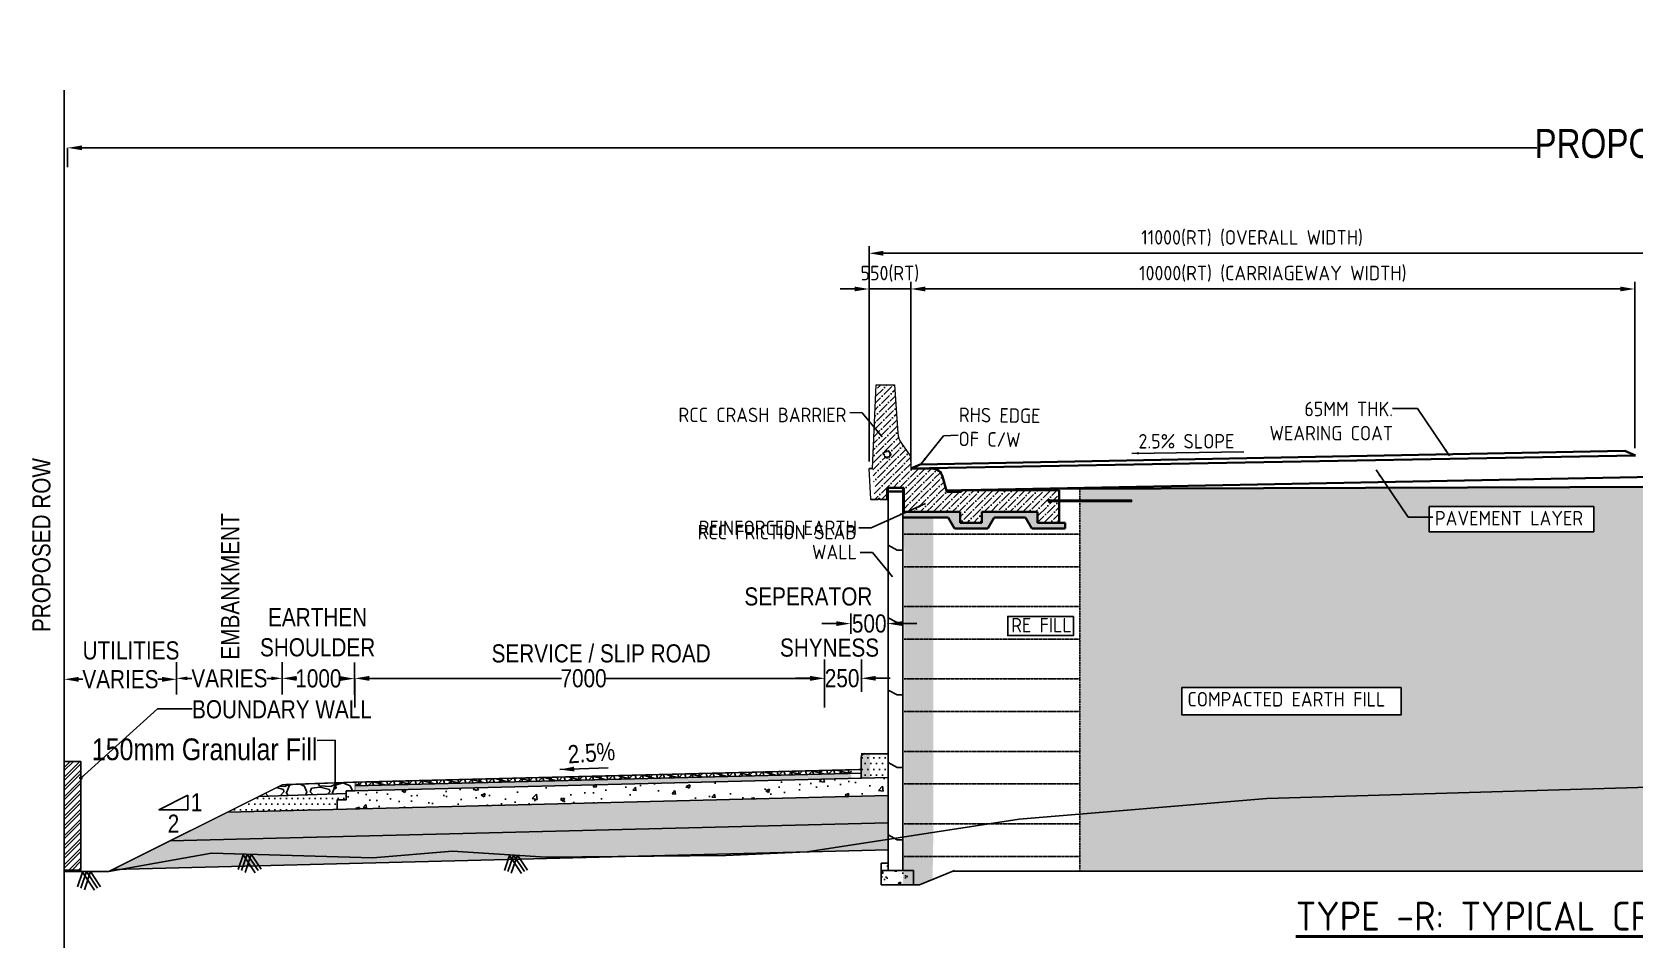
# Model space of a CAD drawing. Header units: millimetres. Extents: x 207528 to 778454, y -364692 to 101323.
# Drawn here: x 579992 to 602116, y -221223 to -208578 of the extents above; entities that cross this region are included whole.
import ezdxf

# ---------------------------------------------------------------- set-up
doc = ezdxf.new("R2010")
doc.units = ezdxf.units.MM
doc.linetypes.add('CENTER', pattern=[2, 1.25, -0.25, 0.25, -0.25])
doc.linetypes.add('HIDDEN', pattern=[0.375, 0.25, -0.125])
for name, color, linetype in [('CEN', 181, 'CENTER'), ('Dim', 253, 'Continuous'), ('Dimension', 253, 'Continuous'), ('hatch', 253, 'Continuous'), ('Proposed ROW', 241, 'MNEW'), ('Structure Main', 3, 'Continuous')]:
    doc.layers.add(name, color=color, linetype=linetype)
for name, color, linetype, lineweight in [('DASH_LINE_2', 150, 'HIDDEN', 30), ('STRUCTURAL', 7, 'Continuous', 0), ('Structure', 7, 'Continuous', 30), ('Text large', 7, 'Continuous', 40), ('Text small', 1, 'Continuous', 20)]:
    doc.layers.add(name, color=color, linetype=linetype, lineweight=lineweight)
doc.styles.add('DIM', font='ARIALN.TTF', dxfattribs={"height": 250})
doc.styles.add('isocp 100', font='isocp.shx', dxfattribs={"height": 200})
doc.styles.add('ISOCP50', font='isocp.shx', dxfattribs={"height": 100})
doc.styles.get("Standard").update_dxf_attribs({"font": 'arial.ttf'})
doc.styles.add('STRIP PLAN STYLE', font='ARIALN.TTF')
doc.linetypes.add('MNEW', pattern='A,26.152623,-1.048632,["PROW",Standard,S=1.75,R=0,X=0,Y=-0.975095],-7.693777,26.152623', length=61.047655)
doc.dimstyles.new('DIM', dxfattribs={"dimtxt": 250, "dimasz": 200, "dimexe": 0.18, "dimexo": 0.0625, "dimgap": 0.09, "dimtad": 0, "dimtih": 1, "dimtoh": 1, "dimdec": 0, "dimzin": 0, "dimdsep": 46, "dimtxsty": 'DIM', "dimcen": 0.09, "dimclrd": 256, "dimclrt": 7, "dimadec": 0, "dimazin": 0, "dimtfac": 1, "dimtdec": 0, "dimtofl": 0, "dimtmove": 0, "dimatfit": 3, "dimfxl": 1, "dimtolj": 1, "dimtzin": 0, "dimarcsym": 0})
doc.dimstyles.new('ISOCP50', dxfattribs={"dimscale": 0, "dimtxt": 100, "dimasz": 100, "dimexe": 50, "dimexo": 50, "dimgap": 50, "dimtad": 1, "dimdec": 0, "dimdsep": 46, "dimtxsty": 'ISOCP50', "dimcen": 0, "dimdle": 1, "dimclrd": 47, "dimclre": 47, "dimclrt": 1, "dimadec": 0, "dimazin": 0, "dimtfac": 1, "dimtdec": 0, "dimtmove": 0, "dimatfit": 0, "dimfxl": 1, "dimtvp": 0.9, "dimtfill": 1, "dimtfillclr": 1, "dimtolj": 1, "dimarcsym": 0})
doc.dimstyles.new('new', dxfattribs={"dimtxt": 150, "dimasz": 150, "dimexe": 100, "dimexo": 0.1, "dimgap": 0.09, "dimtad": 0, "dimtih": 1, "dimtoh": 1, "dimdec": 0, "dimzin": 0, "dimdsep": 46, "dimtxsty": 'DIM', "dimcen": 0.09, "dimclrd": 256, "dimclrt": 252, "dimadec": 0, "dimazin": 0, "dimtfac": 1, "dimtdec": 0, "dimtofl": 0, "dimtmove": 0, "dimatfit": 3, "dimfxl": 1, "dimtolj": 1, "dimtzin": 0, "dimlwd": -1, "dimarcsym": 0})
doc.dimstyles.new('NH30A_100', dxfattribs={"dimscale": 100, "dimtxt": 2, "dimasz": 2, "dimexe": 1, "dimexo": 1, "dimgap": 1, "dimtad": 1, "dimdec": 0, "dimdsep": 46, "dimtxsty": 'isocp 100', "dimcen": 0.5, "dimclrd": 47, "dimclre": 47, "dimclrt": 1, "dimadec": 0, "dimazin": 0, "dimtfac": 1, "dimtdec": 0, "dimtmove": 0, "dimatfit": 3, "dimfxl": 1, "dimtolj": 1, "dimtzin": 0, "dimarcsym": 0})

# ---------------------------------------------------------------- blocks, each defined once
blk = doc.blocks.new('*D588')
at = {"layer": 'Defpoints', "color": 0, "transparency": 16777216}
for p in [(592120, -212125), (592120, -214451), (591544, -214605)]:
    blk.add_point(p, dxfattribs=at)
at = {"layer": 'Dim', "color": 47, "lineweight": -2, "transparency": 16777216}
for p, q in [((591344, -212125), (591144, -212125)), ((591544, -214505), (591544, -212025)), ((591544, -212125), (592120, -212125)), ((592120, -214351), (592120, -212025)), ((592320, -212125), (592520, -212125))]:
    blk.add_line(p, q, dxfattribs=at)
at = {"layer": 'Dim', "color": 47, "transparency": 16777216}
for points in [[(591344, -212092), (591344, -212158), (591544, -212125)], [(592320, -212092), (592320, -212158), (592120, -212125)]]:
    blk.add_solid(points, dxfattribs=at)
at = {"layer": 'Dim', "color": 1, "transparency": 16777216, "insert": (591832, -211915), "char_height": 200, "attachment_point": 5, "style": 'isocp 100'}
blk.add_mtext('\\A1;550(RT)', dxfattribs=at)
blk = doc.blocks.new('*D589')
at = {"layer": 'Defpoints', "color": 0, "transparency": 16777216}
for p in [(602113, -212125), (602113, -214423), (592120, -214605)]:
    blk.add_point(p, dxfattribs=at)
at = {"layer": 'Dim', "color": 47, "lineweight": -2, "transparency": 16777216}
for p, q in [((592120, -214505), (592120, -212025)), ((592320, -212125), (601913, -212125)), ((602113, -214323), (602113, -212025))]:
    blk.add_line(p, q, dxfattribs=at)
at = {"layer": 'Dim', "color": 47, "transparency": 16777216}
for points in [[(592320, -212092), (592320, -212158), (592120, -212125)], [(601913, -212092), (601913, -212158), (602113, -212125)]]:
    blk.add_solid(points, dxfattribs=at)
at = {"layer": 'Dim', "color": 1, "transparency": 16777216, "insert": (597117, -211915), "char_height": 200, "attachment_point": 5, "style": 'isocp 100'}
blk.add_mtext('\\A1;10000(RT) (CARRIAGEWAY WIDTH)', dxfattribs=at)
blk = doc.blocks.new('*D590')
at = {"layer": 'Defpoints', "color": 0, "transparency": 16777216}
for p in [(591544, -211632), (602584, -213218), (591544, -214605)]:
    blk.add_point(p, dxfattribs=at)
at = {"layer": 'Dim', "color": 47, "lineweight": -2, "transparency": 16777216}
for p, q in [((591544, -214505), (591544, -211532)), ((602384, -211632), (591744, -211632)), ((602584, -213118), (602584, -211532))]:
    blk.add_line(p, q, dxfattribs=at)
at = {"layer": 'Dim', "color": 47, "transparency": 16777216}
for points in [[(591744, -211598), (591744, -211665), (591544, -211632)], [(602384, -211598), (602384, -211665), (602584, -211632)]]:
    blk.add_solid(points, dxfattribs=at)
at = {"layer": 'Dim', "color": 1, "transparency": 16777216, "insert": (596831, -211422), "char_height": 200, "attachment_point": 5, "style": 'isocp 100'}
blk.add_mtext('\\A1;11000(RT) (OVERALL WIDTH)', dxfattribs=at)
blk = doc.blocks.new('*D587')
at = {"layer": 'Defpoints', "color": 0, "transparency": 16777216}
for p in [(625482, -210176), (580482, -210443), (625482, -210441)]:
    blk.add_point(p, dxfattribs=at)
at = {"layer": 'Dim', "color": 0, "lineweight": -2, "transparency": 16777216}
for p, q in [((580482, -210443), (580482, -210176)), ((625482, -210441), (625482, -210176))]:
    blk.add_line(p, q, dxfattribs=at)
at = {"layer": 'Dim', "lineweight": -2, "transparency": 16777216}
for p, q in [((580682, -210176), (600760, -210176)), ((625282, -210176), (608106, -210176))]:
    blk.add_line(p, q, dxfattribs=at)
at = {"layer": 'Dim', "transparency": 16777216}
for points in [[(580682, -210143), (580682, -210209), (580482, -210176)], [(625282, -210143), (625282, -210209), (625482, -210176)]]:
    blk.add_solid(points, dxfattribs=at)
at = {"layer": 'Dim', "color": 7, "transparency": 16777216, "insert": (604433, -210176), "char_height": 400, "attachment_point": 5, "style": 'STRIP PLAN STYLE'}
blk.add_mtext('\\A1;PROPOSED RIGHT OF WAY (45m)', dxfattribs=at)
blk = doc.blocks.new('*D662')
at = {"layer": 'Defpoints', "color": 0, "transparency": 16777216}
for p in [(591802, -216745), (591292, -217093), (591802, -217093)]:
    blk.add_point(p, dxfattribs=at)
at = {"layer": 'Dim', "lineweight": -2, "transparency": 16777216}
for p, q in [((591092, -216745), (590892, -216745)), ((592002, -216745), (592202, -216745))]:
    blk.add_line(p, q, dxfattribs=at)
at = {"layer": 'Dim', "color": 0, "lineweight": -2, "transparency": 16777216}
for p, q in [((591292, -216746), (591292, -216745)), ((591802, -216746), (591802, -216745))]:
    blk.add_line(p, q, dxfattribs=at)
at = {"layer": 'Dim', "transparency": 16777216}
for points in [[(591092, -216712), (591092, -216778), (591292, -216745)], [(592002, -216712), (592002, -216778), (591802, -216745)]]:
    blk.add_solid(points, dxfattribs=at)
at = {"layer": 'Dim', "color": 7, "transparency": 16777216, "insert": (591547, -216745), "char_height": 250, "attachment_point": 5, "style": 'DIM'}
blk.add_mtext('\\A1;500', dxfattribs=at)
blk = doc.blocks.new('*D663')
at = {"layer": 'Defpoints', "color": 0, "transparency": 16777216}
for p in [(584447, -217501), (584447, -217904), (590930, -217904)]:
    blk.add_point(p, dxfattribs=at)
at = {"layer": 'Dim', "color": 0, "lineweight": -2, "transparency": 16777216}
for p, q in [((584447, -217904), (584447, -217501)), ((590930, -217904), (590930, -217501))]:
    blk.add_line(p, q, dxfattribs=at)
at = {"layer": 'Dim', "lineweight": -2, "transparency": 16777216}
for p, q in [((584647, -217501), (587299, -217501)), ((590730, -217501), (587909, -217501))]:
    blk.add_line(p, q, dxfattribs=at)
at = {"layer": 'Dim', "transparency": 16777216}
for points in [[(584647, -217468), (584647, -217535), (584447, -217501)], [(590730, -217468), (590730, -217535), (590930, -217501)]]:
    blk.add_solid(points, dxfattribs=at)
at = {"layer": 'Dim', "color": 7, "transparency": 16777216, "insert": (587604, -217501), "char_height": 250, "attachment_point": 5, "style": 'DIM'}
blk.add_mtext('\\A1;7000', dxfattribs=at)
blk = doc.blocks.new('*D664')
at = {"layer": 'Defpoints', "color": 0, "transparency": 16777216}
for p in [(580436, -217457), (580436, -217514), (581987, -217501)]:
    blk.add_point(p, dxfattribs=at)
at = {"layer": 'Dimension', "color": 0, "lineweight": -2, "transparency": 16777216}
for p, q in [((580436, -217513), (580436, -217515)), ((581987, -217513), (581987, -217515))]:
    blk.add_line(p, q, dxfattribs=at)
at = {"layer": 'Dimension', "lineweight": -2, "transparency": 16777216}
for p, q in [((580636, -217514), (580694, -217514)), ((581787, -217514), (581729, -217514))]:
    blk.add_line(p, q, dxfattribs=at)
at = {"layer": 'Dimension', "transparency": 16777216}
for points in [[(580636, -217481), (580636, -217548), (580436, -217514)], [(581787, -217481), (581787, -217548), (581987, -217514)]]:
    blk.add_solid(points, dxfattribs=at)
at = {"layer": 'Dimension', "color": 7, "transparency": 16777216, "insert": (581212, -217514), "char_height": 250, "attachment_point": 5, "style": 'DIM'}
blk.add_mtext('\\A1;VARIES', dxfattribs=at)
blk = doc.blocks.new('*D665')
at = {"layer": 'Defpoints', "color": 0, "transparency": 16777216}
for p in [(591438, -217500), (590928, -217817), (591438, -217817)]:
    blk.add_point(p, dxfattribs=at)
at = {"layer": 'Dim', "lineweight": -2, "transparency": 16777216}
for p, q in [((590728, -217500), (590528, -217500)), ((591638, -217500), (591838, -217500))]:
    blk.add_line(p, q, dxfattribs=at)
at = {"layer": 'Dim', "color": 0, "lineweight": -2, "transparency": 16777216}
for p, q in [((590928, -217501), (590928, -217500)), ((591438, -217501), (591438, -217500))]:
    blk.add_line(p, q, dxfattribs=at)
at = {"layer": 'Dim', "transparency": 16777216}
for points in [[(590728, -217467), (590728, -217533), (590928, -217500)], [(591638, -217467), (591638, -217533), (591438, -217500)]]:
    blk.add_solid(points, dxfattribs=at)
at = {"layer": 'Dim', "color": 7, "transparency": 16777216, "insert": (591173, -217500), "char_height": 250, "attachment_point": 5, "style": 'DIM'}
blk.add_mtext('\\A1;250', dxfattribs=at)
blk = doc.blocks.new('*D666')
at = {"layer": 'Defpoints', "color": 0, "transparency": 16777216}
for p in [(583444, -217501), (583444, -217501), (584444, -217505)]:
    blk.add_point(p, dxfattribs=at)
at = {"layer": 'Dim', "color": 0, "lineweight": -2, "transparency": 16777216}
for p, q in [((583444, -217501), (583444, -217501)), ((584444, -217505), (584444, -217505))]:
    blk.add_line(p, q, dxfattribs=at)
at = {"layer": 'Dim', "lineweight": -2, "transparency": 16777216}
for p, q in [((583644, -217502), (583648, -217502)), ((584244, -217504), (584240, -217504))]:
    blk.add_line(p, q, dxfattribs=at)
at = {"layer": 'Dim', "transparency": 16777216}
for points in [[(583644, -217468), (583644, -217535), (583444, -217501)], [(584244, -217471), (584244, -217537), (584444, -217505)]]:
    blk.add_solid(points, dxfattribs=at)
at = {"layer": 'Dim', "color": 7, "transparency": 16777216, "insert": (583944, -217503), "char_height": 250, "attachment_point": 5, "style": 'DIM'}
blk.add_mtext('\\A1;1000', dxfattribs=at)
blk = doc.blocks.new('*D667')
at = {"layer": 'Defpoints', "color": 0, "transparency": 16777216}
for p in [(581987, -217501), (581987, -217501), (583444, -217501)]:
    blk.add_point(p, dxfattribs=at)
at = {"layer": 'Dimension', "color": 0, "lineweight": -2, "transparency": 16777216}
for p, q in [((581987, -217501), (581987, -217501)), ((583444, -217501), (583444, -217501))]:
    blk.add_line(p, q, dxfattribs=at)
at = {"layer": 'Dimension', "lineweight": -2, "transparency": 16777216}
for p, q in [((582137, -217501), (582198, -217501)), ((583294, -217501), (583233, -217501))]:
    blk.add_line(p, q, dxfattribs=at)
at = {"layer": 'Dimension', "transparency": 16777216}
for points in [[(582137, -217476), (582137, -217526), (581987, -217501)], [(583294, -217476), (583294, -217526), (583444, -217501)]]:
    blk.add_solid(points, dxfattribs=at)
at = {"layer": 'Dimension', "color": 7, "transparency": 16777216, "insert": (582716, -217501), "char_height": 250, "attachment_point": 5, "style": 'DIM'}
blk.add_mtext('\\A1;VARIES', dxfattribs=at)

msp = doc.modelspace()

# ---------------------------------------------------------------- hatches: boundary and pattern name
h = msp.add_hatch()
h.set_pattern_fill('AR-SAND', color=256, scale=100)
h.set_pattern_definition([(37.5, (593991.07, -516959.58), (-6.299336, 192.68238), [0, -152, 0, -170, 0, -162.5]), (7.5, (593991.07, -516959.58), (176.97767, 282.2146), [0, -82, 0, -137, 0, -52.5]), (327.5, (593868.07, -516959.58), (311.41419, 0.56591), [0, -50, 0, -180, 0, -235]), (317.5, (593868.07, -516959.58), (300.61266, 87.76756), [0, -25, 0, -118, 0, -135])])
h.paths.add_polyline_path([(602959.6, -214857), (594454.2, -214884.8), (594454.2, -215047.6), (595170.6, -215047.6), (595170.6, -215056.6), (594454.2, -215056.6), (594454.2, -220161.4), (602959.1, -220161.4)])
h.paths.add_polyline_path([(599273.8, -215476.6), (599273.8, -215128.6), (601546.9, -215128.6), (601546.9, -215476.6)], flags=16)
h.paths.add_polyline_path([(598888.4, -217626.1), (598888.4, -218005.3), (595862.3, -218005.3), (595862.3, -217626.1)], flags=16)
h.paths.add_polyline_path([(599306.1, -215430.3), (601526.1, -215430.3), (601526.1, -215150.3), (599306.1, -215150.3)], flags=0)
h.paths.add_polyline_path([(595889, -217942.4), (598798.3, -217942.4), (598798.3, -217639.6), (595889, -217639.6)], flags=0)
h = msp.add_hatch(color=256)
h.dxf.hatch_style = 1
h.paths.add_polyline_path([(591436.2, -218590.5, -0.4142136), (591486.2, -218540.5), (591559.5, -218540.5), (591559.5, -218876.3), (591436.2, -218879.4)])
h = msp.add_hatch()
h.set_pattern_fill('GOST_GLASS', color=41, scale=5)
h.set_pattern_definition([(45, (490200.022, -232458.16), (42.426407, -4e-15), [25, -35]), (45, (490210.628, -232458.16), (42.426407, -4e-15), [10, -50]), (45, (490200.022, -232447.554), (42.426407, -4e-15), [10, -50])])
h.paths.add_polyline_path([(591300.5, -218812.7), (591300.5, -218882.8), (585721.4, -219022.2), (585475, -219002.6), (585076.8, -218968.3)])
h.paths.add_polyline_path([(584447.3, -218984.1), (584447.3, -219054.1), (585721.4, -219022.2), (585475, -219002.6), (585076.8, -218968.3)])
at = {"layer": 'Dim'}
h = msp.add_hatch(dxfattribs=at)
h.set_pattern_fill('ANSI32', scale=10)
h.set_pattern_definition([(45, (264636.62, -275494.45), (-67.35192, 67.35192), []), (45, (264681.52, -275494.45), (-67.35192, 67.35192), [])])
h.paths.add_polyline_path([(580436.2, -220149), (580436.2, -218649), (580666.2, -218649), (580666.2, -220149)])
h = msp.add_hatch(dxfattribs=at)
h.set_pattern_fill('AR-CONC', color=256, scale=3)
h.set_pattern_definition([(50, (490200, -232458.16), (546.554, -47.8173), [57.15, -628.65]), (355, (490200, -232458.16), (-105.7303, 573.1705), [45.72, -502.9218]), (100.45144, (490245.57, -232462.15), (440.8237, 525.3533), [48.57, -534.2707]), (46.1842, (490200, -232305.76), (813.237, -126.127), [85.725, -942.975]), (96.6356, (490267.8, -232316.3), (712.2124, 742.2784), [72.855, -801.407]), (351.18415, (490200, -232305.8), (712.2124, 742.2784), [68.58, -754.379]), (21, (490276.2, -232343.86), (454.8432, -306.7956), [57.15, -628.65]), (326, (490276.2, -232343.86), (185.406, 552.564), [45.72, -502.92]), (71.45144, (490314.1, -232369.43), (640.2493, 245.7683), [48.57, -534.2698]), (37.5, (490200.02, -232458.16), (9.2658, 253.6651), [0, -496.824, 0, -510.54, 0, -504.825]), (7.5, (490200.02, -232458.16), (200.459, 300.5417), [0, -291.084, 0, -485.394, 0, -192.405]), (327.5, (490030.1, -232458.16), (406.7718, -17.18623), [0, -190.5, 0, -594.36, 0, -788.67]), (317.5, (489953.9, -232458.16), (444.3875, 76.2795), [0, -247.65, 0, -394.716, 0, -560.07])])
h.paths.add_polyline_path([(584300.5, -219057.8), (585721.4, -219022.2), (586619.2, -219093.7), (587802.4, -219149.7), (589340.9, -219157.5), (590643.6, -219096.7), (591809.8, -219078.4), (591809.8, -219129.8), (584300.5, -219307.8)])
h.paths.add_polyline_path([(585721.4, -219022.2), (591300.5, -218882.8), (591809.8, -218870), (591809.8, -219078.4), (590643.6, -219096.7), (589340.9, -219157.5), (587802.4, -219149.7), (586619.2, -219093.7)])
at = {"layer": 'hatch'}
h = msp.add_hatch(dxfattribs=at)
h.set_pattern_fill('ANSI36', color=256, scale=500)
h.set_pattern_definition([(45, (622795.15, -226377.67), (33.14563, 121.53398), [156.25, -31.25, 0, -31.25])])
h.paths.add_polyline_path([(591734.8, -213306), (591734.8, -213161.8)])
edge = h.paths.add_edge_path(flags=16)
edge.add_arc((591794, -214407.5), 45, 180, 540, ccw=False)
edge = h.paths.add_edge_path()
edge.add_line((592024.6, -214870.1), (591794.9, -214870.1))
edge.add_line((591794.9, -214870.1), (591794.9, -215033.1))
edge.add_line((591794.9, -215033.1), (591726.3, -215033.1))
edge.add_arc((591699.4, -215048), 30.7, 388.96378, 511.03622)
edge.add_line((591672.5, -215033.1), (591619.2, -215033.1))
edge.add_line((591619.2, -215033.1), (591594, -214608))
edge.add_arc((591599, -214607.7), 5, 178.2267, 183.38234, ccw=False)
edge.add_line((591594, -214607.5), (591644.1, -213447))
edge.add_line((591644.1, -213447), (591894.1, -213447))
edge.add_line((591894.1, -213447), (591941.1, -214117))
edge.add_arc((592190.9, -214106.6), 250, 182.38594, 214.99202)
edge.add_line((591986, -214250), (592110.1, -214427.2))
edge.add_arc((592069.1, -214455.8), 50, 360, 394.99202, ccw=False)
edge.add_line((592119.1, -214455.8), (592119.1, -214605.1))
edge.add_line((592119.1, -214605.1), (592415.5, -214605.1))
edge.add_arc((592415.5, -214755.1), 150, 375.55457, 450, ccw=False)
edge.add_line((592560, -214714.9), (592619.1, -214927.1))
edge.add_line((592619.1, -214927.1), (592819.1, -214927.1))
edge.add_line((592819.1, -214927.1), (592819.1, -214902.1))
edge.add_line((592819.1, -214902.1), (594170.6, -214902.1))
edge.add_line((594170.6, -214902.1), (594170.6, -215047.6))
edge.add_line((594170.6, -215047.6), (594045.6, -215047.6))
edge.add_arc((594045.6, -215044.6), 3, 210, 270, ccw=False)
edge.add_arc((594032.6, -215052.1), 12, 390, 690)
edge.add_arc((594045.6, -215059.6), 3, 450, 510, ccw=False)
edge.add_line((594045.6, -215056.6), (594170.6, -215056.6))
edge.add_line((594170.6, -215056.6), (594170.6, -215352.1))
edge.add_line((594170.6, -215352.1), (593870.6, -215352.1))
edge.add_line((593870.6, -215352.1), (593870.6, -215202.1))
edge.add_line((593870.6, -215202.1), (593103.6, -215202.1))
edge.add_line((593103.6, -215202.1), (593103.6, -215352.1))
edge.add_line((593103.6, -215352.1), (592803.6, -215352.1))
edge.add_line((592803.6, -215352.1), (592803.6, -215202.1))
edge.add_line((592803.6, -215202.1), (592024.6, -215202.1))
edge.add_line((592024.6, -215202.1), (592024.6, -214870.1))
h = msp.add_hatch(dxfattribs=at)
h.set_pattern_fill('AR-CONC', color=256, scale=10)
h.set_pattern_definition([(50, (904071.874, -398429.08), (71.726018, -6.2752135), [7.5, -82.5]), (355, (904071.874, -398429.08), (-13.875133, 75.219213), [6, -66]), (100.451444, (904077.85, -398429.6), (57.850885, 68.943999), [6.374019, -70.114211]), (46.1842, (904071.87, -398409.08), (106.724133, -16.551928), [11.25, -123.75]), (96.635635, (904080.77, -398410.46), (93.466195, 97.41186), [9.561034, -105.171376]), (351.184164, (904071.87, -398409.08), (93.466195, 97.41186), [9, -99]), (21, (904081.874, -398414.08), (59.690705, -40.261889), [7.5, -82.5]), (326, (904081.874, -398414.08), (24.331533, 72.515005), [6, -66]), (71.451445, (904086.85, -398417.43), (84.022238, 32.253115), [6.374019, -70.114211]), (37.5, (904071.874, -398429.078), (1.2159855, 33.2893854), [0, -65.2, 0, -67, 0, -66.25]), (7.5, (904071.874, -398429.078), (26.3069537, 39.4411712), [0, -38.2, 0, -63.7, 0, -25.25]), (327.5, (904049.574, -398429.078), (53.3822436, -2.2554872), [0, -25, 0, -78, 0, -103.5]), (317.5, (904039.574, -398429.08), (58.318617, 10.010498), [0, -32.5, 0, -51.8, 0, -73.5])])
h.paths.add_polyline_path([(592637, -215282.1), (591999.6, -215282.1), (591999.6, -214920.1), (592024.6, -214920.1), (592024.6, -215202.1), (592803.6, -215202.1), (592803.6, -215352.1), (593103.6, -215352.1), (593103.6, -215202.1), (593870.6, -215202.1), (593870.6, -215352.1), (594250.6, -215352.1), (594250.6, -215432.1), (593790.6, -215432.1), (593704, -215282.1), (593270.2, -215282.1), (593183.6, -215432.1), (592723.6, -215432.1)])
h.paths.add_polyline_path([(592420.1, -215258.1), (592420.1, -215226.1), (592448.1, -215226.1), (592448.1, -215258.1)], flags=24)
h.paths.add_polyline_path([(593523.7, -215258.1), (593523.7, -215226.1), (593551.7, -215226.1), (593551.7, -215258.1)], flags=24)
at = {"layer": 'hatch', "ltscale": 0.3}
h = msp.add_hatch(dxfattribs=at)
h.set_pattern_fill('HEX', color=256, scale=300)
h.set_pattern_definition([(0, (1229793.61, -649388.67), (0, 64.9519053), [37.5, -75]), (120, (1229793.61, -649388.67), (-56.25, -32.4759526), [37.5, -75]), (60, (1229831.11, -649388.67), (-56.25, 32.4759526), [37.5, -75])])
h.paths.add_polyline_path([(592430.8, -215282.1), (592130.8, -215282.1), (592130.8, -215282.1), (592009.8, -215282.1), (592030.8, -215723.3), (592430.8, -215723.3)])
h.paths.add_polyline_path([(592430.8, -215723.3), (592030.8, -215723.3), (592030.8, -217723.3), (592430.8, -217723.3)])
h.paths.add_polyline_path([(592430.8, -217723.3), (592030.8, -217723.3), (592030.8, -219723.3), (592430.8, -219723.3)])
h.paths.add_polyline_path([(592009.8, -220351.6), (592238.8, -220351.6), (592422, -220277), (592430.8, -219723.3), (592030.8, -219723.3)])
at = {"layer": 'hatch'}
h = msp.add_hatch(dxfattribs=at)
h.set_pattern_fill('DOTS', color=25, scale=50)
h.set_pattern_definition([(0, (-726134.724, -124221.696), (39.6875, 79.375), [0, -79.375])])
h.paths.add_polyline_path([(591423.8, -218879.7), (591809.1, -218869.9), (591809.1, -218543.9), (591423.8, -218543.9)])
h = msp.add_hatch(dxfattribs=at)
h.set_pattern_fill('NET3', color=256, scale=30, angle=45)
h.set_pattern_definition([(45, (490200.02, -232458.16), (-67.35192, 67.35192), []), (105, (490200.02, -232458.16), (-92.004435, -24.65251), []), (165, (490200.02, -232458.16), (-24.65251, -92.004435), [])])
h.paths.add_polyline_path([(591300.5, -218762.7), (591300.5, -218812.7), (585076.8, -218968.3), (584626.8, -218929.6)])
h.paths.add_polyline_path([(584447.3, -218934.1), (584447.3, -218984.1), (585076.8, -218968.3), (584626.8, -218929.6)])
h = msp.add_hatch(dxfattribs=at)
h.set_pattern_fill('GRAVEL', color=11, scale=25)
h.set_pattern_definition([(228.012788, (274854.91, -286379.837), (-5080.0000004, -5714.9999996), [85.4304, -8457.6209]), (184.969741, (274797.76, -286443.337), (7619.999997, 635.0000362), [146.6012, -14513.5122]), (132.510447, (274651.71, -286456.037), (6350.0000027, -6984.9999976), [103.3704, -10233.6807]), (267.273689, (274404.06, -286614.787), (635.0000013, 12700), [133.5011, -13216.6094]), (292.833654, (274397.71, -286748.137), (-3175.0000003, 7620), [130.9084, -12959.9519]), (357.273689, (274448.51, -286868.787), (-12700, 635.0000013), [133.5011, -13216.6094]), (37.6942405, (274581.86, -286875.137), (-8254.9999996, -6350.0000005), [176.5484, -17478.2788]), (72.255328, (274721.56, -286767.187), (4445.0000012, 13969.9999996), [166.6799, -16501.3142]), (121.429566, (274772.36, -286608.437), (-5080.0000007, 8254.9999996), [133.9532, -13261.3864]), (175.236358, (274702.51, -286494.137), (6985, -635.000001), [152.9283, -7493.4842]), (222.397438, (274550.11, -286481.437), (-7619.9999998, -6985.0000003), [197.7695, -19579.1931]), (138.814075, (275032.71, -286621.14), (-4445, 3810), [67.5011, -6682.6415]), (171.469234, (274981.91, -286576.687), (8255.0000002, -1269.9999986), [128.4205, -12713.6597]), (225, (274854.9, -286557.64), (-9e-14, -635), [89.8023, -808.2233]), (203.19859, (274810.46, -286481.44), (3175, 1270), [48.3603, -4787.6556]), (291.80141, (274766.01, -286500.49), (-635, 1905), [68.3914, -3351.1882]), (30.963757, (274791.41, -286563.99), (1905, 1270), [111.0799, -3591.5745]), (161.56505, (274886.66, -286506.84), (1270, -635), [80.3218, -1927.7245]), (16.38954, (274397.71, -286500.487), (6350, 1905), [112.522, -11139.7067]), (70.346176, (274505.66, -286468.737), (-2540, -6985), [94.3997, -9345.5539]), (293.19859, (274886.66, -286379.84), (-1270, 3175), [96.72, -4739.2959]), (343.61046, (274924.76, -286468.737), (-6350, 1904.9999996), [112.522, -11139.7067]), (339.443955, (274397.71, -286894.19), (-3175, 1270), [108.5088, -5316.9336]), (294.77514, (274499.31, -286932.287), (-3175.000004, 6984.999998), [90.918, -9000.8983]), (66.80141, (274893.01, -287014.84), (1270, 3175), [96.72, -4739.2959]), (17.354025, (274931.11, -286925.937), (-8255, -2540.0000005), [106.4457, -10538.094]), (69.443955, (274581.86, -287014.84), (-1270, -3175), [54.2544, -5371.188]), (101.309932, (274854.91, -287014.84), (-635, 2540), [32.3787, -3205.4987]), (165.963757, (274848.56, -286983.09), (1905, -635), [130.9084, -2487.2636]), (186.009006, (274721.56, -286951.337), (6350, 635.0000003), [121.3167, -12010.3412]), (303.69007, (274791.41, -286621.14), (-635, 1270), [91.581, -2197.9441]), (353.157227, (274842.21, -286697.337), (10795, -1269.9999994), [159.8892, -15829.0023]), (60.945396, (275000.96, -286716.39), (-2540, -4445), [65.377, -6472.3481]), (90, (275032.7, -286659.24), (-635, 635), [38.1, -596.9]), (120.256437, (274708.86, -286932.287), (2540, -4445), [88.2167, -8733.4852]), (48.012787, (274664.41, -286856.087), (5080.0000004, 5714.9999996), [170.8607, -8372.1905]), (0, (274778.7, -286729.1), (635, 635), [165.1, -469.9]), (325.304846, (274943.81, -286729.087), (6350.0000024, -4444.9999966), [100.4024, -9939.8292]), (254.054604, (275026.36, -286786.24), (-635, -2540), [92.4573, -4530.4125]), (207.645975, (275000.96, -286875.137), (-12065.0000004, -6349.9999992), [150.5363, -14903.1161]), (175.426079, (274867.61, -286944.987), (-8255, 635), [159.2574, -15766.4616])])
h.paths.add_polyline_path([(583125.4, -219130.4), (583448.3, -218969), (584447.3, -218934.1), (584447.8, -218934), (584447.8, -219054.2), (584327.2, -219054.2), (584327.2, -219088.4)])
h = msp.add_hatch(dxfattribs=at)
h.set_pattern_fill('GRAVEL', color=11, scale=25)
h.set_pattern_definition([(228.01279, (490657.22, -231823.16), (-5080, -5715), [85.4304, -8457.621]), (184.96974, (490600.072, -231886.66), (7619.999997, 635.000036), [146.6012, -14513.5122]), (132.510447, (490454.02, -231899.36), (6350.000003, -6984.999998), [103.3704, -10233.6807]), (267.27369, (490206.372, -232058.11), (635.000001, 12700), [133.501, -13216.6094]), (292.833654, (490200.022, -232191.46), (-3175, 7620), [130.9084, -12959.952]), (357.27369, (490250.822, -232312.11), (-12700, 635.000001), [133.501, -13216.6094]), (37.69424, (490384.172, -232318.46), (-8254.9999996, -6350.0000005), [176.5484, -17478.2788]), (72.255328, (490523.872, -232210.51), (4445.000001, 13969.9999996), [166.68, -16501.314]), (121.429566, (490574.672, -232051.76), (-5080.000001, 8255), [133.9532, -13261.3864]), (175.23636, (490504.82, -231937.46), (6985, -635), [152.9283, -7493.4842]), (222.397438, (490352.422, -231924.76), (-7619.9999998, -6985.0000003), [197.7695, -19579.193]), (138.814075, (490835.02, -232064.46), (-4445, 3810), [67.501, -6682.6415]), (171.469234, (490784.222, -232020.01), (8255, -1269.999999), [128.4205, -12713.6597]), (225, (490657.2, -232000.96), (-9e-14, -635), [89.8023, -808.2233]), (203.19859, (490612.77, -231924.76), (3175, 1270), [48.3603, -4787.6556]), (291.80141, (490568.32, -231943.81), (-635, 1905), [68.3914, -3351.1882]), (30.96376, (490593.72, -232007.31), (1905, 1270), [111.08, -3591.5745]), (161.56505, (490688.97, -231950.16), (1270, -635), [80.3218, -1927.7245]), (16.38954, (490200.02, -231943.81), (6350, 1905), [112.522, -11139.7067]), (70.346176, (490307.97, -231912.06), (-2540, -6985), [94.3997, -9345.554]), (293.19859, (490688.97, -231823.16), (-1270, 3175), [96.72, -4739.296]), (343.61046, (490727.07, -231912.06), (-6350, 1905), [112.522, -11139.7067]), (339.443955, (490200.02, -232337.51), (-3175, 1270), [108.5088, -5316.9336]), (294.77514, (490301.62, -232375.61), (-3175.000004, 6984.999998), [90.918, -9000.8983]), (66.80141, (490695.32, -232458.16), (1270, 3175), [96.72, -4739.296]), (17.354025, (490733.42, -232369.26), (-8255, -2540), [106.4457, -10538.094]), (69.443955, (490384.17, -232458.16), (-1270, -3175), [54.2544, -5371.188]), (101.30993, (490657.22, -232458.16), (-635, 2540), [32.3787, -3205.4987]), (165.96376, (490650.87, -232426.41), (1905, -635), [130.9084, -2487.2636]), (186.009006, (490523.872, -232394.66), (6350, 635), [121.3167, -12010.3412]), (303.69007, (490593.72, -232064.46), (-635, 1270), [91.581, -2197.944]), (353.157227, (490644.522, -232140.66), (10795, -1269.9999994), [159.8892, -15829.0023]), (60.945396, (490803.27, -232159.71), (-2540, -4445), [65.377, -6472.348]), (90, (490835, -232102.56), (-635, 635), [38.1, -596.9]), (120.256437, (490511.17, -232375.61), (2540, -4445), [88.2167, -8733.4852]), (48.01279, (490466.72, -232299.41), (5080, 5715), [170.8607, -8372.1905]), (0, (490581, -232172.4), (635, 635), [165.1, -469.9]), (325.304846, (490746.12, -232172.41), (6350.000002, -4444.999997), [100.4024, -9939.8292]), (254.0546, (490828.67, -232229.56), (-635, -2540), [92.4573, -4530.4125]), (207.645975, (490803.272, -232318.46), (-12065.0000004, -6349.999999), [150.5363, -14903.116]), (175.42608, (490669.922, -232388.31), (-8255, 635), [159.2574, -15766.4616])])
h.paths.add_polyline_path([(582690, -219348.1), (581899.6, -219743.2), (591809.8, -219495.5), (591809.8, -219120.1)])
h = msp.add_hatch(dxfattribs=at)
h.set_pattern_fill('DOTS', scale=50)
h.set_pattern_definition([(0, (535599.06, -295915.084), (39.6875, 79.375), [0, -79.375])])
h.paths.add_polyline_path([(582690, -219348.1), (583140.6, -219129.9), (584327.2, -219079.5), (584327.2, -219097.9), (584327.2, -219105.9), (584327.2, -219116.7), (584327.2, -219130), (584327.2, -219179.2), (584202.2, -219179.2), (584205.5, -219310.2)])
h = msp.add_hatch(dxfattribs=at)
h.set_pattern_fill('DOTS', color=25, scale=50)
h.set_pattern_definition([(0, (490200.02, -232458.16), (39.6875, 79.375), [0, -79.375])])
h.paths.add_polyline_path([(581899.6, -219743.2), (581110.2, -220137.8), (591809.8, -219870.3), (591809.8, -219495.5), (591673.6, -219498.9)])
at = {"layer": 'hatch', "ltscale": 0.3}
h = msp.add_hatch(dxfattribs=at)
h.set_pattern_fill('AR-CONC', color=256, scale=50)
h.set_pattern_definition([(50, (1229793.6, -642666.97), (358.63009, -31.37607), [37.5, -412.5]), (355, (1229793.6, -642666.97), (-69.37567, 376.09607), [30, -330]), (100.451444, (1229823.5, -642669.6), (289.25442, 344.72), [31.8701, -350.57106]), (46.1842, (1229793.6, -642566.97), (533.62067, -82.75964), [56.25, -618.75]), (96.635635, (1229838.1, -642573.87), (467.33097, 487.0593), [47.80517, -525.85688]), (351.18416, (1229793.6, -642566.97), (467.33097, 487.0593), [45, -495]), (21, (1229843.6, -642591.97), (298.45353, -201.30945), [37.5, -412.5]), (326, (1229843.6, -642591.97), (121.65767, 362.57502), [30, -330]), (71.451445, (1229868.48, -642608.75), (420.11119, 161.26558), [31.8701, -350.57106]), (37.5, (1229793.61, -642666.97), (6.079928, 166.446927), [0, -326, 0, -335, 0, -331.25]), (7.5, (1229793.6, -642666.97), (131.53477, 197.205856), [0, -191, 0, -318.5, 0, -126.25]), (327.5, (1229682.11, -642666.97), (266.911218, -11.277436), [0, -125, 0, -390, 0, -517.5]), (317.5, (1229632.1, -642666.97), (291.593085, 50.05249), [0, -162.5, 0, -259, 0, -367.5])])
h.paths.add_polyline_path([(592159.8, -220351.6), (592159.8, -220151.6), (591809.8, -220151.6), (591809.8, -220051.6), (591709.8, -220051.6), (591709.8, -220351.6)])

# ---------------------------------------------------------------- linework, layer by layer
for p, q in [((591594.1, -214605.1), (591544.1, -214605.1)), ((591574.1, -215033.1), (591672.5, -215033.1)), ((591696.5, -215033.1), (591794.9, -215033.1)), ((595170.6, -215056.6), (595170.6, -215047.6)), ((591809.1, -218543.9), (591436.2, -218543.9)), ((591436.2, -218590.5), (591436.2, -218879.4))]:
    msp.add_line(p, q)
at = {"color": 3}
for points in [[(599273.8, -215128.6), (601546.9, -215128.6), (601546.9, -215476.6), (599273.8, -215476.6)], [(594364.5, -216646), (593458.5, -216646.5), (593458.9, -216911.3), (594364.9, -216910.8)], [(598888.4, -217626.1), (595862.3, -217626.1), (595862.3, -218005.3), (598888.4, -218005.3)]]:
    msp.add_lwpolyline(points, close=True, dxfattribs=at)
for points, const_width in [([(584447.3, -218934.1), (591436.2, -218759.3)], 20), ([(583448.3, -218969), (581050.2, -220167.8)], 20), ([(584447.3, -218934.1), (583448.3, -218969)], 20), ([(584447.8, -218934.2), (584447.8, -219054.2)], 10), ([(581050.2, -220167.8), (580436.2, -220167.8)], 20)]:
    msp.add_lwpolyline(points, dxfattribs=dict(const_width=const_width))
for points in [[(584447.3, -218984.1), (591436.2, -218809.4)], [(584447.3, -219054.1), (591809.8, -218870)], [(582690, -219348.1), (591809.8, -219120.1)], [(584327.2, -219088.4), (583125.4, -219130.4)], [(584327.2, -219054.2), (584327.2, -219179.2), (584202.2, -219179.2), (584205.5, -219310.2)], [(584447.2, -219054.2), (584327.2, -219054.2)], [(581899.6, -219743.2), (591809.8, -219495.5)], [(591809.8, -219870.3), (581110.2, -220137.8)]]:
    msp.add_lwpolyline(points)
for centre, radius, start, end in [((591574.1, -215028.1), 5, 183.38234, 270), ((591486.2, -218590.5), 50, 90, 180)]:
    msp.add_arc(centre, radius, start, end)
at = {"layer": 'CEN', "color": 3, "linetype": 'HIDDEN', "ltscale": 2}
msp.add_line((594454.2, -214869.9), (594454.2, -220154.8), dxfattribs=at)
at = {"layer": 'CEN', "ltscale": 0.05}
msp.add_line((595170.6, -215052.1), (594017.6, -215052.1), dxfattribs=at)
at = {"layer": 'CEN', "linetype": 'HIDDEN'}
for p, q in [((592030.8, -215509.1), (594454.2, -215509.1)), ((592030.8, -215959.1), (594454.2, -215959.1)), ((592030.8, -216509.1), (594454.2, -216509.1)), ((592030.8, -216959.1), (594454.2, -216959.1)), ((592030.8, -217509.1), (594454.2, -217509.1)), ((592030.8, -217959.1), (594454.2, -217959.1)), ((592030.8, -218509.1), (594454.2, -218509.1)), ((592030.8, -218959.1), (594454.2, -218959.1)), ((592030.8, -219509.1), (594454.2, -219509.1)), ((592030.8, -219959.1), (594454.2, -219959.1))]:
    msp.add_line(p, q, dxfattribs=at)
at = {"layer": 'DASH_LINE_2', "ltscale": 0.5}
msp.add_circle((591794, -214407.5), 45, dxfattribs=at)
at = {"layer": 'Dim'}
msp.add_line((591997.3, -215235.3), (591972.3, -215235.3), dxfattribs=at)
for points in [[(591291.6, -216887.6), (591291.6, -216605.5)], [(590930.3, -217685.6), (590930.3, -217242.3)], [(591438.4, -217685.6), (591438.4, -217242.3)], [(581986.9, -217722.3), (581986.9, -217279)], [(583444.3, -217722.7), (583444.3, -217279.4)], [(584443.8, -217726.3), (584443.8, -217283)], [(582905, -219935.4), (582837, -220140.1)], [(582960.2, -219927.9), (582884.5, -220155.8)], [(582905, -219935.4), (583072.1, -220183.8)], [(583015.1, -219929.7), (582931.6, -220180.9)], [(582960.2, -219927.9), (583113.6, -220155.9)], [(583015.1, -219929.7), (583154.8, -220137.3)], [(586580.6, -219947.3), (586512.7, -220152)], [(586635.8, -219939.8), (586560.1, -220167.7)], [(586580.6, -219947.3), (586747.8, -220195.7)], [(586690.7, -219941.6), (586607.3, -220192.8)], [(586635.8, -219939.8), (586789.2, -220167.8)], [(586690.7, -219941.6), (586830.4, -220149.2)], [(580688, -220175.4), (580620.1, -220380)], [(580743.2, -220167.8), (580667.5, -220395.7)], [(580688, -220175.4), (580855.2, -220423.7)], [(580798.1, -220169.6), (580714.7, -220420.8)], [(580743.2, -220167.8), (580896.7, -220395.8)], [(580798.1, -220169.6), (580937.8, -220377.2)]]:
    msp.add_lwpolyline(points, dxfattribs=at)
at = {"layer": 'Dim', "color": 7}
msp.add_lwpolyline([(580436.2, -220149), (580436.2, -218649), (580666.2, -218649), (580666.2, -220149)], close=True, dxfattribs=at)
at = {"layer": 'Dim'}
msp.add_lwpolyline([(582142, -219114.6), (582142, -219314.6), (581742, -219314.6)], close=True, dxfattribs=at)
at = {"layer": 'Dimension', "linetype": 'Continuous', "ltscale": 10, "flags": 128}
msp.add_lwpolyline([(580436.2, -220167.8), (581050.2, -220167.8), (582469.2, -219913.5), (584694, -219978.6), (585797, -219886.5), (587083.3, -219968.2), (589565.7, -219947.7), (590690.2, -219898.3), (593617.2, -219443.6), (597034.4, -219160.6), (602935.6, -218986.2)], dxfattribs=at)
at = {"layer": 'Proposed ROW', "lineweight": -3, "ltscale": 3, "flags": 128}
msp.add_lwpolyline([(580436.2, -221223.2), (580436.2, -209380.4)], dxfattribs=at)
at = {"layer": 'STRUCTURAL'}
msp.add_line((591569.1, -215028.4), (591544.1, -214605.1), dxfattribs=at)
msp.add_lwpolyline([(591594.1, -214605.1), (591644.1, -213447), (591894.1, -213447), (591941.1, -214117, 0.1432386), (591986, -214250), (592110.1, -214427.2, -0.1538791), (592119.1, -214455.8), (592119.1, -214605.1)], format="xyb", dxfattribs=at)
at = {"layer": 'Structure'}
for p, q in [((601977.8, -214359.2), (592251.7, -214547)), ((602122.1, -214423), (601977.8, -214359.2)), ((592251.7, -214547), (592119.1, -214605.1)), ((602122.1, -214423), (592120.1, -214604.7)), ((592415.5, -214605.1), (592119.1, -214605.1)), ((592560, -214714.9), (592619.1, -214927.1)), ((602959.1, -214707), (592613, -214905.2)), ((591794.9, -215033.1), (591794.9, -214870.1)), ((592024.6, -214870.1), (591794.9, -214870.1)), ((591999.6, -214920.1), (591819.9, -214920.1)), ((591847.3, -214920.1), (591972.3, -214920.1)), ((592024.6, -214870.1), (592024.6, -215202.1)), ((592819.1, -214927.1), (592619.1, -214927.1)), ((592819.1, -214902.1), (594170.6, -214902.1)), ((592819.1, -214927.1), (592819.1, -214902.1)), ((602959.6, -214857), (594166.7, -214885.7)), ((594170.6, -214902.1), (594170.6, -215352.1)), ((592803.6, -215202.1), (592024.6, -215202.1)), ((592803.6, -215202.1), (592803.6, -215352.1)), ((593103.6, -215202.1), (593103.6, -215352.1)), ((593103.6, -215202.1), (593870.6, -215202.1)), ((593870.6, -215202.1), (593870.6, -215352.1)), ((595170.6, -215047.6), (594045.6, -215047.6)), ((595170.6, -215056.6), (594045.6, -215056.6)), ((592637, -215282.1), (591999.6, -215282.1)), ((592723.6, -215432.1), (592637, -215282.1)), ((592723.6, -215432.1), (593183.6, -215432.1)), ((593103.6, -215352.1), (592803.6, -215352.1)), ((593183.6, -215432.1), (593270.2, -215282.1)), ((593270.2, -215282.1), (593704, -215282.1)), ((593790.6, -215432.1), (593704, -215282.1)), ((594250.6, -215432.1), (593790.6, -215432.1)), ((593870.6, -215352.1), (594250.6, -215352.1)), ((594250.6, -215432.1), (594250.6, -215352.1))]:
    msp.add_line(p, q, dxfattribs=at)
for centre, radius, start, end in [((592415.5, -214755.1), 150, 15.55457, 90), ((591684.5, -215033.1), 12, 0, 180), ((594032.6, -215052.1), 12, 30, 330), ((594045.6, -215044.6), 3, 210, 270), ((594045.6, -215059.6), 3, 90, 150)]:
    msp.add_arc(centre, radius, start, end, dxfattribs=at)
at = {"layer": 'Structure Main', "ltscale": 0.05}
for p, q in [((591809.8, -214920.1), (591809.8, -220151.6)), ((592009.8, -220151.6), (592009.8, -214920.1)), ((591709.8, -220051.6), (591809.8, -220051.6)), ((591709.8, -220051.6), (591709.8, -220351.6)), ((591709.8, -220151.6), (592159.8, -220151.6)), ((591709.8, -220351.6), (592238.8, -220351.6)), ((592159.8, -220351.6), (592159.8, -220151.6)), ((592238.8, -220351.6), (592722.1, -220154.8)), ((602959.1, -220161.4), (592705.9, -220161.4))]:
    msp.add_line(p, q, dxfattribs=at)
msp.add_lwpolyline([(591808.8, -214870.1), (592010.8, -214870.1), (592010.8, -214920.1), (591808.8, -214920.1)], close=True, dxfattribs=at)
for points in [[(592009.8, -215729.9), (591930.8, -215729.9), (591809.8, -215663.4)], [(592009.8, -216729.9), (591930.8, -216729.9), (591809.8, -216663.4)], [(592009.8, -217729.9), (591930.8, -217729.9), (591809.8, -217663.4)], [(592009.8, -218729.9), (591930.8, -218729.9), (591809.8, -218663.4)], [(592009.8, -219729.9), (591930.8, -219729.9), (591809.8, -219663.4)]]:
    msp.add_lwpolyline(points, dxfattribs=at)

# ---------------------------------------------------------------- texts
at = {"layer": 'Dim', "color": 7, "char_height": 250, "attachment_point": 5, "style": 'DIM'}
for s, insert, rotation in [('PROPOSED ROW', (580122.6, -215660.3), 90), ('2.5%', (587712.4, -218529.9), 4.21364)]:
    msp.add_mtext_dynamic_manual_height_columns(s, width=5325.312, gutter_width=1250, heights=[0], dxfattribs=dict(at, insert=insert, rotation=rotation))
at = {"layer": 'Dim', "insert": (582726.9, -216232.1), "char_height": 250, "width": 5325.312, "attachment_point": 5, "rotation": 90, "style": 'DIM'}
msp.add_mtext('\\A1;EMBANKMENT', dxfattribs=at)
at = {"layer": 'Dim', "char_height": 250, "attachment_point": 5, "style": 'DIM'}
for s, insert in [('SEPERATOR', (590707.4, -216371.8)), ('EARTHEN \\PSHOULDER', (583933.5, -216865.6)), ('UTILITIES', (581357.7, -217117.1)), ('SERVICE / SLIP ROAD', (587846.5, -217157.7)), ('SHYNESS', (590999.4, -217077.8)), ('1', (582262.6, -219211.8)), ('2', (581943.5, -219506.5))]:
    msp.add_mtext_dynamic_manual_height_columns(s, width=5325.312, gutter_width=1250, heights=[0], dxfattribs=dict(at, insert=insert))
at = {"layer": 'Dim', "color": 7, "insert": (583441.1, -217929.4), "char_height": 250, "attachment_point": 5, "style": 'DIM'}
msp.add_mtext_dynamic_manual_height_columns('BOUNDARY WALL', width=5325.312, gutter_width=1250, heights=[0], dxfattribs=at)
at = {"layer": 'Dimension', "color": 7, "insert": (583931, -218482.8), "char_height": 300, "attachment_point": 6, "style": 'DIM'}
msp.add_mtext('\\A1;150mm Granular Fill', dxfattribs=at)
at = {"layer": 'Text large', "insert": (604084.7, -220784.1), "char_height": 400, "width": 21690.672, "attachment_point": 5, "style": 'isocp 100'}
msp.add_mtext('{\\LTYPE -R: TYPICAL CROSS SECTION: 4-LANE CARRIAGEWAY }', dxfattribs=at)
at = {"layer": 'Text small', "style": 'isocp 100'}
msp.add_text('2.5%%% SLOPE', height=200, dxfattribs=at).set_placement((595263.1, -214327.5, 1760916.6))
at = {"layer": 'Text small', "char_height": 200, "style": 'isocp 100'}
for s, insert, width, attachment_point in [('\\pxqr;65MM THK.\\PWEARING COAT', (596897.7, -213681.9), 1879.567, 1), ('RCC CRASH BARRIER ', (591232.1, -213764), 2506.612, 3), ('\\pxql;PAVEMENT LAYER', (601862.7, -215390.3), 2506.612, 9), ('RCC FRICTION SLAB', (591370.5, -215381.8), 2506.612, 3), ('REINFORCED EARTH WALL', (591377.7, -215323), 2506.612, 3), ('RE FILL', (593505.6, -216666.7), 2506.612, 1), ('COMPACTED EARTH FILL', (595939, -217689.6), 3133.654, 1)]:
    msp.add_mtext(s, dxfattribs=dict(at, insert=insert, width=width, attachment_point=attachment_point))
at = {"layer": 'Text small', "insert": (592786.4, -213760.7), "char_height": 200, "width": 2506.612, "attachment_point": 1, "rotation": 359.09062, "style": 'isocp 100'}
msp.add_mtext('RHS EDGE\\POF C/W', dxfattribs=at)

# ---------------------------------------------------------------- dimensions: what is measured, and where the dimension line sits
at = {"layer": 'Dim'}
dim = msp.add_linear_dim(base=(625481.9, -210176.1), p1=(580481.9, -210443.1), p2=(625481.9, -210440.9), text='PROPOSED RIGHT OF WAY (45m)', dimstyle='DIM', override={"dimtxt": 400, "dimtxsty": 'STRIP PLAN STYLE'}, dxfattribs=at)
dim.commit()
dim.dimension.update_dxf_attribs({"geometry": '*D587', "text_midpoint": (604433.2, -210176.1), "dimtype": 160})
for base, p1, p2, text, picture, middle in [((591544.1, -211631.7), (602584.1, -213218.5), (591544.1, -214605.1), '11000(RT) (OVERALL WIDTH)', '*D590', (596831.4, -211631.7)), ((602113.1, -212125), (592120.2, -214604.6), (602113.1, -214423.2), '10000(RT) (CARRIAGEWAY WIDTH)', '*D589', (597116.7, -212125)), ((592120.2, -212125), (591544.1, -214605.1), (592120.2, -214450.6), '550(RT)', '*D588', (591832.2, -212125))]:
    dim = msp.add_linear_dim(base=base, p1=p1, p2=p2, text=text, dimstyle='NH30A_100', dxfattribs=at)
    dim.commit()
    dim.dimension.update_dxf_attribs({"geometry": picture, "text_midpoint": middle, "dimtype": 160})
for base, p1, p2, text, picture, middle in [((591801.9, -216744.9), (591291.6, -217092.7), (591801.9, -217092.7), '500', '*D662', (591546.8, -216744.9)), ((591438.4, -217500.1), (590928.1, -217817.3), (591438.4, -217817.3), '250', '*D665', (591173, -217500.1))]:
    dim = msp.add_linear_dim(base=base, p1=p1, p2=p2, angle=0, text=text, dimstyle='DIM', override={"dimfxl": 1.25, "dimfxlon": 1}, dxfattribs=at)
    dim.commit()
    dim.dimension.update_dxf_attribs({"geometry": picture, "text_midpoint": middle, "dimtype": 161})
dim = msp.add_aligned_dim(p1=(584443.8, -217504.7), p2=(583444.3, -217500.9), distance=0, dimstyle='DIM', dxfattribs=at)
dim.commit()
dim.dimension.update_dxf_attribs({"geometry": '*D666', "text_midpoint": (583944, -217502.8)})
dim = msp.add_linear_dim(base=(584447.3, -217501.5), p1=(590930.3, -217903.6), p2=(584447.3, -217903.6), angle=180, text='7000', dimstyle='DIM', dxfattribs=at)
dim.commit()
dim.dimension.update_dxf_attribs({"geometry": '*D663', "text_midpoint": (587604, -217501.5), "dimtype": 161})
at = {"layer": 'Dimension'}
dim = msp.add_linear_dim(base=(580436.2, -217514.4), p1=(581986.9, -217500.9), p2=(580436.2, -217457.1), text='VARIES', dimstyle='DIM', override={"dimfxl": 1.25, "dimfxlon": 1}, dxfattribs=at)
dim.commit()
dim.dimension.update_dxf_attribs({"geometry": '*D664', "text_midpoint": (581211.6, -217514.4)})
dim = msp.add_aligned_dim(p1=(583444.3, -217501.3), p2=(581986.9, -217501), distance=0, text='VARIES', dimstyle='DIM', override={"dimtxt": 200, "dimasz": 150, "dimfxl": 1.25, "dimfxlon": 1}, dxfattribs=at)
dim.commit()
dim.dimension.update_dxf_attribs({"geometry": '*D667', "text_midpoint": (582715.6, -217501.2)})

# ---------------------------------------------------------------- leaders
at = {"layer": 'Dim'}
for points in [[(591725.3, -214168.6), (591448.5, -213833.7), (591277.8, -213832.5)], [(592325.9, -215087.3), (591573.8, -215422.2), (591403.1, -215423.4)], [(591870.1, -216099), (591593.3, -215764.1), (591422.6, -215762.9)]]:
    msp.add_leader(points, dimstyle='ISOCP50', override={"dimscale": 1, "dimtmove": 2}, dxfattribs=at)
msp.add_leader([(587275.2, -218760.4), (587944.7, -218734.3)], dimstyle='DIM', dxfattribs=at)
at = {"layer": 'Dimension'}
for points in [[(580666.2, -218876.9), (581721.5, -217923.2), (582203, -217923.2)], [(584175.7, -219008.3), (584175.7, -218355.5), (583925.6, -218358.2)]]:
    msp.add_leader(points, dimstyle='new', override={"dimasz": 50, "dimclrd": 256, "dimldrblk": 'Dot'}, dxfattribs=at)
at = {"layer": 'Text small'}
for points, override in [([(599556.7, -214427.9, 1760916.6), (599114.4, -213777.3, 1760916.6), (598771.4, -213776, 1760916.6)], {"dimscale": 1, "dimtmove": 2}), ([(592258.7, -214544.2), (592570.4, -214151.1), (592772.7, -214142.3)], {"dimscale": 1, "dimgap": 1, "dimtad": 0}), ([(595169.8, -214394.8, 1760916.6), (596718.3, -214375.5, 1760916.6)], {"dimscale": 1, "dimtmove": 2}), ([(598542.7, -214622.7, 1760916.6), (598985.1, -215273.3, 1760916.6), (599328, -215274.5, 1760916.6)], {"dimscale": 1, "dimtmove": 2})]:
    msp.add_leader(points, dimstyle='ISOCP50', override=override, dxfattribs=at)

doc.saveas('drawing.dxf')
